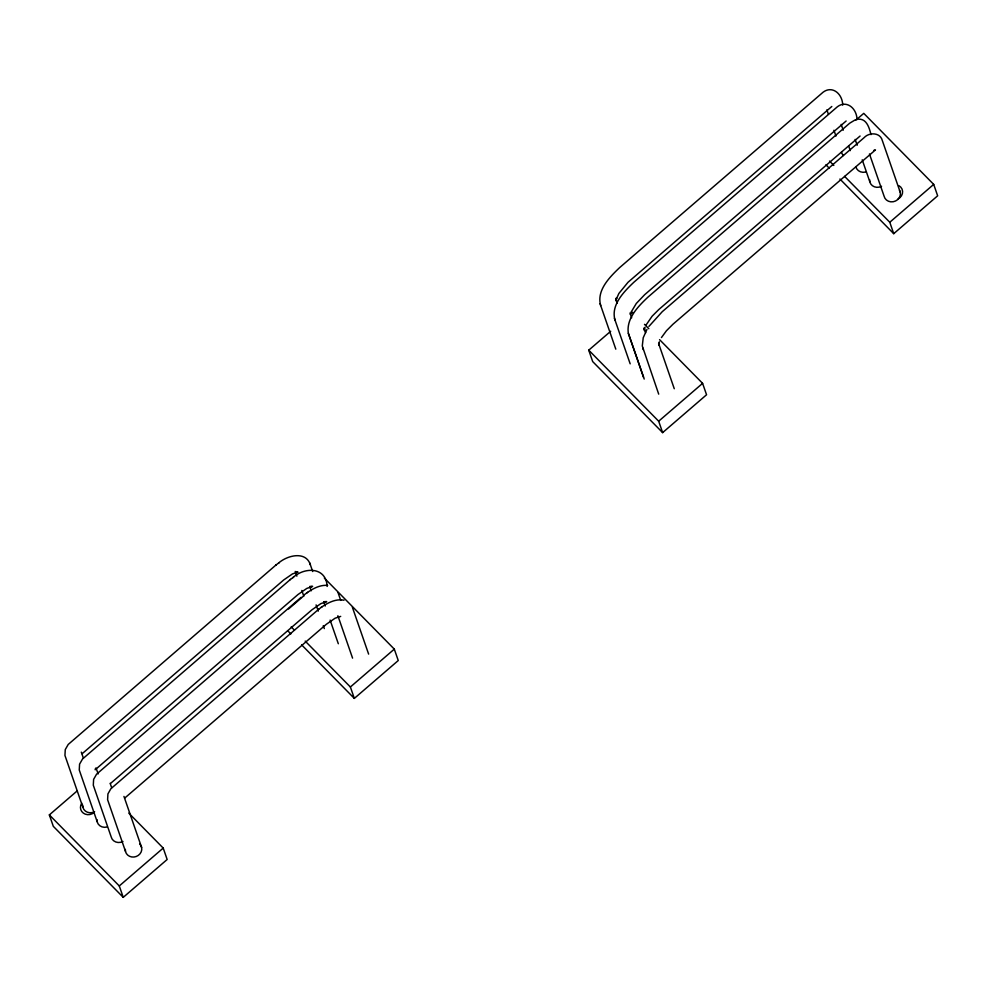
<?xml version="1.0" encoding="UTF-8"?>
<svg xmlns="http://www.w3.org/2000/svg" width="987" height="987" viewBox="0 0 987 987"><rect width="100%" height="100%" fill="white"/><g stroke="black" fill="none" stroke-linecap="round" stroke-linejoin="round"><path stroke-width="1.48" d="M95.542 768.318L95.196 769.761L297.975 594.544L306.784 588.437L312.632 586.364L310.473 586.463L311.658 586.623M645.017 327.265L644.462 330.571L643.956 328.017L645.621 332.779M659.328 341.798L658.773 345.105L658.687 343.192L658.921 344.414M631.051 312.25L636.294 303.478L644.684 294.681L846.118 121.019M645.942 325.192L652.123 316.21L658.637 309.696L860.084 136.033M646.954 329.461L643.216 337.764L642.29 345.981L658.699 394.134M661.45 337.566L666.435 330.756L672.961 324.229L875.457 149.913L873.902 150.308M648.903 326.426L662.24 311.695L864.069 137.699C869.115 132.122 880.256 132.27 882.329 140.561L900.218 192.206M831.807 106.485L628.028 282.27L618.874 293.472L616.098 299.629L616.542 297.988L616.184 301.01L615.691 298.456L617.344 303.219M82.131 753.735L283.664 579.998L292.473 573.903L298.049 572.102M301.109 597.345L96.553 774.215L93.617 779.36L93.296 785.196L111.173 836.853A8.315 7.588 -19.1 0 0 122.956 841.492M128.779 813.115L163.213 848.08L167.161 859.492L123.239 897.356L53.298 826.316L49.35 814.904L77.085 790.994M288.537 608.979L303.564 596.025M659.563 339.639L702.596 383.351L706.556 394.763L662.635 432.627L592.693 361.587L588.745 350.175L610.706 331.25M630.348 314.31L632.667 312.311M855.667 120.34L863.761 113.357L933.702 184.396L937.65 195.808L893.728 233.672L839.925 179.029M110.482 783.493L312.003 609.756L320.812 603.662L326.672 601.577L324.501 601.675L325.685 601.836M124.794 798.027L326.327 624.29L335.124 618.195L340.7 616.394M123.239 897.356L119.291 885.944L163.213 848.08M394.306 649.125L398.255 660.537L354.333 698.401L350.385 686.989L394.306 649.125L324.365 578.086M662.635 432.627L658.674 421.215L702.596 383.351M893.728 233.672L889.78 222.26L933.702 184.396M276.126 564.885L68.214 744.457L65.265 749.602L64.945 755.437L82.834 807.095M290.437 579.418L82.526 759.003L79.577 764.148L79.256 769.983L97.145 821.64M318.776 609.176L110.865 788.749L107.928 793.893L107.608 799.729L125.497 851.386M278.568 563.083C287.007 555.459 305.908 550.499 310.374 564.811M292.88 577.629C304.23 567.019 326.154 566.464 327.141 586.426M306.92 592.842C312.928 588.622 320.084 584.686 327.672 585.402M321.231 607.375C327.758 602.761 335.79 598.541 344.019 600.219M275.632 565.243L279.259 562.578M289.944 579.776L293.571 577.111M303.971 595.001L307.599 592.336M318.283 609.534L321.91 606.869M898.096 198.93L899.873 197.708A8.315 7.588 -19.1 0 0 898.873 185.642M855.223 119.871L849.758 123.153L647.916 297.161C638.133 306.402 626.091 318.591 628.337 333.273L643.549 377.194M858.517 119.205C866.87 118.576 869.448 128.409 870.99 134.627M296.162 571.917L297.346 572.078M829.524 161.066L833.83 165.434M844.588 176.365L889.78 222.26M825.946 164.817L829.166 168.098M644.499 324.341L648.804 328.708M588.745 350.175L658.674 421.215M291.214 626.881L294.434 630.162M305.193 641.094L350.385 686.989M287.624 630.644L290.857 633.913M301.615 644.844L354.333 698.401M49.35 814.904L119.291 885.944M642.648 347.806L643.302 349.669M628.337 333.273L644.203 379.07M857.037 119.612C856.753 107.521 845.328 98.823 835.804 108.138L633.962 282.146C623.981 291.646 610.583 305.008 615.024 320.109M842.725 105.078C842.429 92.988 831.017 84.29 821.48 93.605L619.651 267.6C609.67 277.113 596.259 290.462 600.713 305.575M869.461 153.947L884.093 196.191A8.315 7.588 -19.1 0 0 897.652 199.621L899.046 198.029A8.315 7.588 -19.1 0 0 899.502 190.355M855.149 139.414L857.172 145.237M862.219 159.808L869.781 181.657M841.195 124.399L843.206 130.222M848.758 146.249L850.263 150.616M826.872 109.865L828.389 114.233M833.941 130.259L835.952 136.083M658.773 343.982L674.269 388.73M630.002 313.002L631.655 317.765M614.383 318.258L630.175 363.833M600.071 303.712L615.802 349.151M352.371 607.215L368.62 654.11M338.06 592.681L340.737 600.392M337.887 615.74L352.569 658.132M323.736 601.651L325.241 606.006M330.114 620.095L338.319 643.746M309.721 562.923L312.694 571.535M309.708 586.438L311.213 590.794M316.087 604.895L318.258 611.138M323.292 625.672L324.304 628.571M295.224 571.424L296.865 576.161M301.812 590.448L303.799 596.173M123.955 796.423L141.61 847.401M110.149 783.333L111.667 787.7M96.121 768.12L98.132 773.944M81.304 752.131L83.315 757.954M881.564 186.309A8.315 7.588 -19.1 0 1 869.621 179.671M865.574 172.059A8.315 7.588 -19.1 0 1 855.815 166.643M843.429 155.539A8.315 7.588 -19.1 0 1 841.504 152.109M106.904 827.057A8.315 7.588 -19.1 0 1 96.985 819.654M94.172 812.437A8.315 7.588 -19.1 0 1 83.315 813.103A8.315 7.588 -19.1 0 1 81.785 803.184M94.616 811.746A8.315 7.588 -19.1 0 1 82.674 805.108M139.685 843.959A8.315 7.588 -19.1 0 1 136.28 856.482A8.315 7.588 -19.1 0 1 125.324 849.4"/></g></svg>
